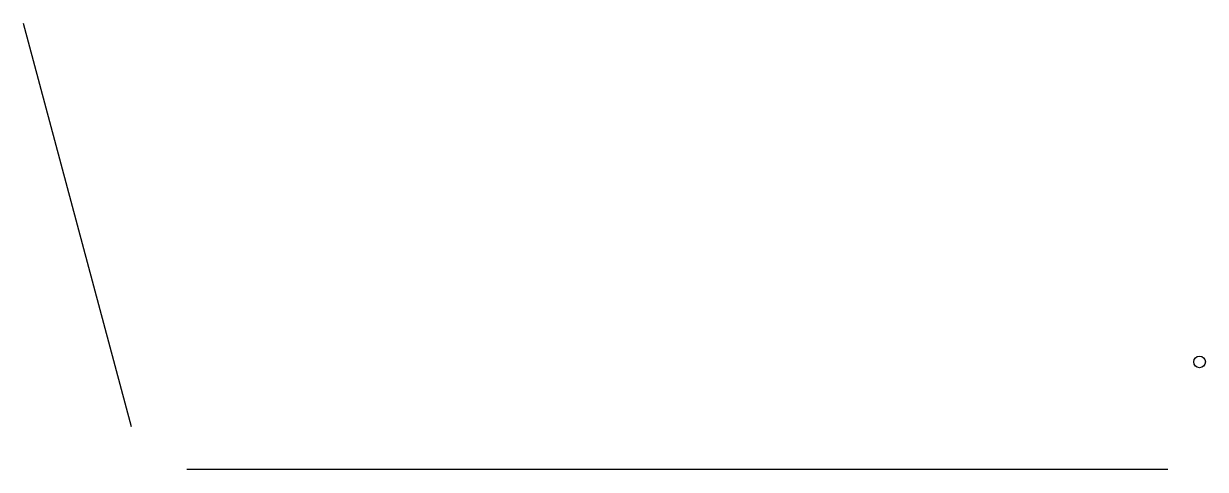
# Model space of a CAD drawing. Header units: metres. Extents: x -406 to 11, y -18 to 139.
import ezdxf

# ---------------------------------------------------------------- set-up
doc = ezdxf.new("R2010")
doc.units = ezdxf.units.M
doc.layers.add('INTERIOR_LOOPS', color=2, linetype='Continuous')
doc.layers.add('UP_CENTERLINES', color=5, linetype='Continuous')

msp = doc.modelspace()

# ---------------------------------------------------------------- linework, layer by layer
at = {"layer": 'INTERIOR_LOOPS'}
msp.add_circle((8.96, 20), 2.05, dxfattribs=at)
at = {"layer": 'UP_CENTERLINES'}
for p, q in [((-368.301, -2.939), (-406.45, 139.438)), ((-2.3, -17.941), (-348.75, -17.941))]:
    msp.add_line(p, q, dxfattribs=at)

doc.saveas('drawing.dxf')
